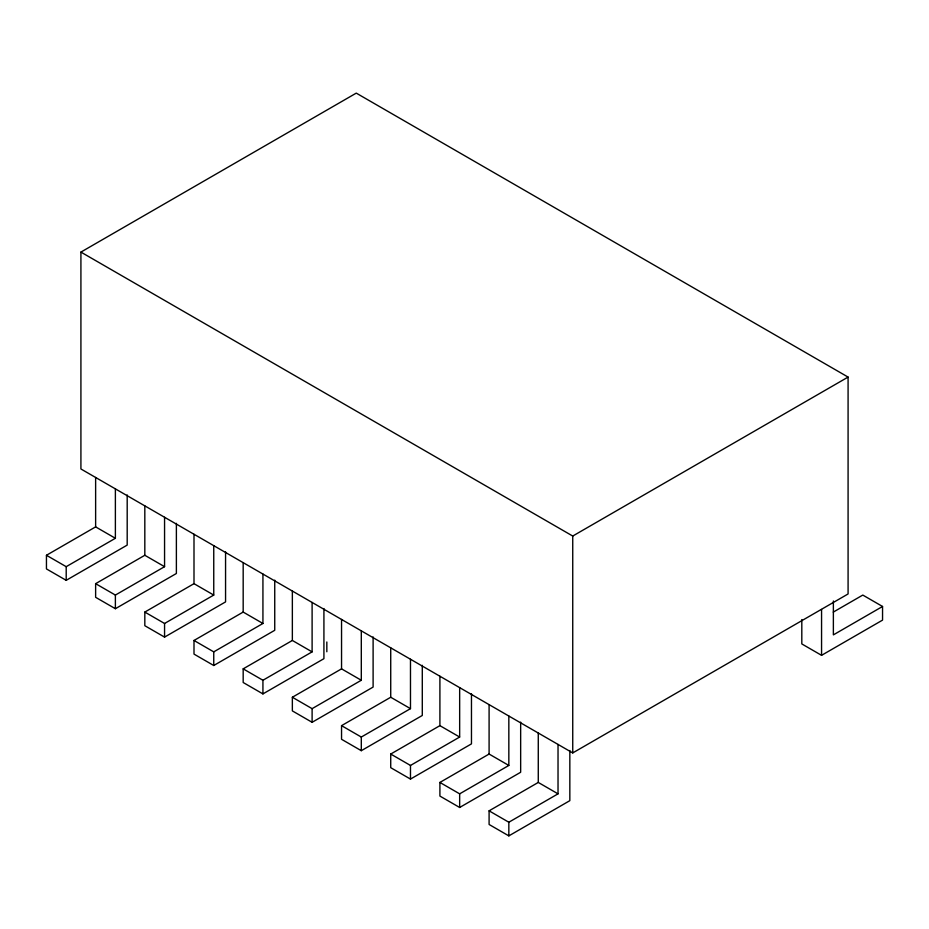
<?xml version="1.0" encoding="UTF-8"?>
<svg xmlns="http://www.w3.org/2000/svg" width="929" height="929" viewBox="0 0 929 929"><rect width="100%" height="100%" fill="white"/><g stroke="black" fill="none" stroke-linecap="round" stroke-linejoin="round"><path stroke-width="1.39" d="M80.916 252.096L356.26 93.121L848.084 377.081L848.084 593.956L572.74 752.92L80.916 468.971L80.916 252.096L572.74 536.045L848.084 377.081M127.192 494.948L127.192 545.102L66.203 580.323L46.45 568.92L46.45 555.275L95.629 526.882L115.382 538.286L115.382 488.875M46.45 555.275L66.203 566.678L115.382 538.286M176.382 523.341L176.382 573.495L115.382 608.716L95.629 597.312L95.629 583.667L144.819 555.275L164.561 566.678L164.561 517.267M95.629 583.667L115.382 595.071L164.561 566.678M225.561 551.745L225.561 601.899L164.561 637.108L144.819 625.705L144.819 612.072L193.998 583.667L213.751 595.071L213.751 545.66M144.819 612.072L164.561 623.475L213.751 595.071M274.74 580.137L274.74 630.292L213.751 665.501L193.998 654.097L193.998 640.464L243.177 612.072L262.93 623.475L262.93 574.052M193.998 640.464L213.751 651.868L262.93 623.475M323.919 608.53L323.919 658.684L262.93 693.905L243.177 682.501L243.177 668.857L292.356 640.464L312.109 651.868L312.109 602.456M243.177 668.857L262.93 680.26L312.109 651.868M373.11 636.922L373.11 687.077L312.109 722.297L292.356 710.894L292.356 697.249L341.547 668.857L361.3 680.26L361.3 630.849M292.356 697.249L312.109 708.653L361.3 680.26M422.289 665.315L422.289 715.469L361.3 750.69L341.547 739.287L341.547 725.654L390.726 697.249L410.479 708.653L410.479 659.242M341.547 725.654L361.3 737.045L410.479 708.653M471.467 693.719L471.467 743.874L410.479 779.083L390.726 767.679L390.726 754.046L439.905 725.654L459.658 737.045L459.658 687.634M390.726 754.046L410.479 765.45L459.658 737.045M520.658 722.112L520.658 772.266L459.658 807.475L439.905 796.072L439.905 782.439L489.095 754.046L508.837 765.45L508.837 716.038M439.905 782.439L459.658 793.842L508.837 765.45M569.837 750.504L569.837 800.659L508.837 835.879L489.095 824.476L489.095 810.831L538.274 782.439L558.027 793.842L558.027 744.431M833.29 612.106L862.797 595.071L882.55 606.474L882.55 620.119L821.561 655.328L801.808 643.925L801.808 619.562M489.095 810.831L508.837 822.235L558.027 793.842M882.55 606.474L833.371 634.879L833.371 600.993M821.561 609.47L821.561 655.328M572.74 536.045L572.74 752.92M538.274 733.027L538.274 782.439M508.837 822.235L508.837 835.879M489.095 704.635L489.095 754.046M459.658 793.842L459.658 807.475M439.905 676.231L439.905 725.654M410.479 765.45L410.479 779.083M390.726 647.838L390.726 697.249M361.3 737.045L361.3 750.69M341.547 619.446L341.547 668.857M326.834 641.985L326.834 651.775M312.109 708.653L312.109 722.297M292.356 591.053L292.356 640.464M262.93 680.26L262.93 693.905M243.177 562.649L243.177 612.072M213.751 651.868L213.751 665.501M193.998 534.256L193.998 583.667M164.561 623.475L164.561 637.108M144.819 505.864L144.819 555.275M115.382 595.071L115.382 608.716M95.629 477.471L95.629 526.882M66.203 566.678L66.203 580.323"/></g></svg>
